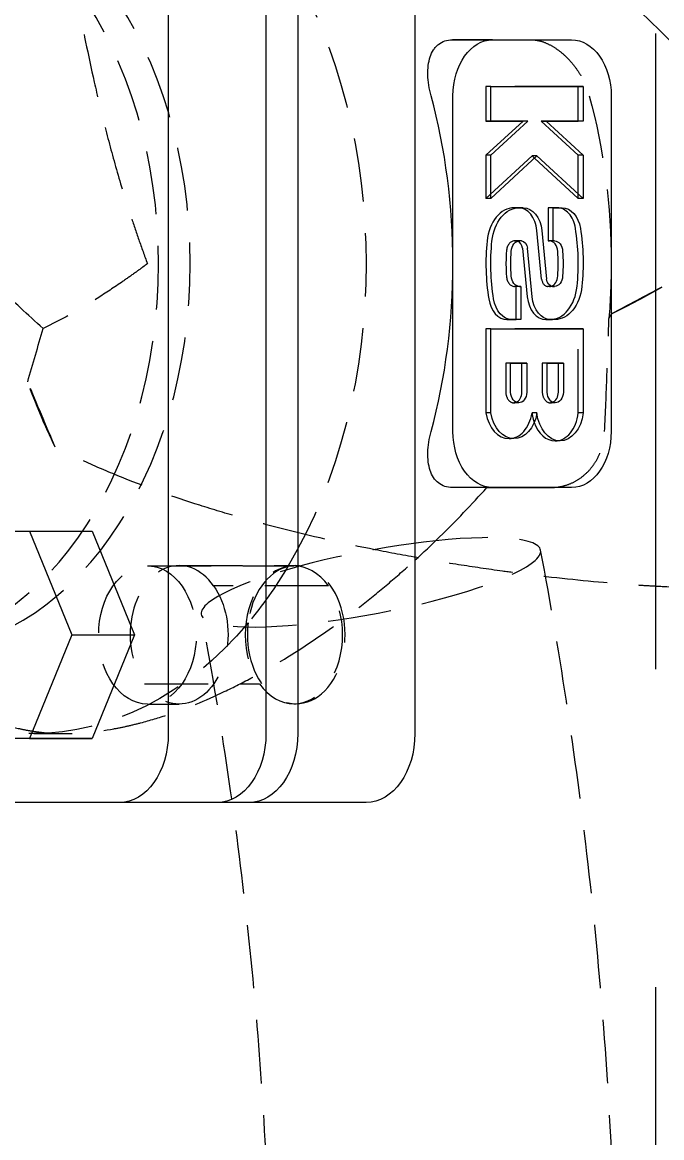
# Model space of a CAD drawing. Header units: millimetres. Extents: x -46397 to 283259, y -8690 to 23983.
# Drawn here: x 3963.3 to 4013.6, y 7699.3 to 7787.1 of the extents above; entities that cross this region are included whole.
import ezdxf

# ---------------------------------------------------------------- set-up
doc = ezdxf.new("R2010")
doc.units = ezdxf.units.MM
doc.linetypes.add('HIDDENX2', pattern=[0.75, 0.5, -0.25])
doc.layers.get('Defpoints').update_dxf_attribs({"lineweight": 0})
doc.layers.add('PHANTOM 2', color=8, linetype='Continuous', lineweight=0)
doc.styles.add('GHI CHÚ 1', font='isocp_IV25.ttf', dxfattribs={"width": 0.8})
doc.dimstyles.new('1-30SCALE', dxfattribs={"dimtxt": 75, "dimasz": 75, "dimexe": 37.5, "dimexo": 30, "dimgap": 30, "dimtad": 1, "dimtoh": 1, "dimdec": 0, "dimdsep": 46, "dimtxsty": 'GHI CHÚ 1', "dimcen": 0.09, "dimclrd": 256, "dimclre": 256, "dimclrt": 2, "dimadec": 0, "dimazin": 0, "dimtfac": 1, "dimtdec": 0, "dimtofl": 0, "dimtmove": 0, "dimatfit": 3, "dimfxl": 1, "dimlwd": 0, "dimlwe": 0, "dimarcsym": 0})

# ---------------------------------------------------------------- blocks, each defined once
blk = doc.blocks.new('*D145')
at = {"layer": 'Defpoints', "color": 0, "transparency": 16777216}
for p in [(3969.690436254738, 8236.170741270435, -1.499105149169903), (4424.18381024574, 8236.170741270436), (4195.150121953466, 7486.170741271561, -1.499105149169903)]:
    blk.add_point(p, dxfattribs=at)
at = {"layer": 'PHANTOM 2', "linetype": 'Continuous', "lineweight": 0, "transparency": 16777216}
for p, q in [((3999.690436254738, 8236.170741270435), (4454.18381024574, 8236.170741270436)), ((4424.18381024574, 7576.170741271561), (4424.18381024574, 8146.170741270435)), ((4225.150121953466, 7486.170741271561), (4454.18381024574, 7486.170741271561))]:
    blk.add_line(p, q, dxfattribs=at)
at = {"layer": 'PHANTOM 2', "transparency": 16777216}
for points in [[(4409.18381024574, 8146.170741270435), (4439.18381024574, 8146.170741270435), (4424.18381024574, 8236.170741270436)], [(4409.18381024574, 7576.170741271561), (4439.18381024574, 7576.170741271561), (4424.18381024574, 7486.170741271561)]]:
    blk.add_solid(points, dxfattribs=at)
at = {"layer": 'PHANTOM 2', "color": 2, "transparency": 16777216, "insert": (4346.683810245742, 7861.170741270996), "char_height": 95, "attachment_point": 5, "rotation": 90, "style": 'GHI CHÚ 1'}
blk.add_mtext('750', dxfattribs=at)
blk = doc.blocks.new('A$C84ccd93c')
at = {"color": 3, "linetype": 'HIDDENX2', "lineweight": 0, "ltscale": 100, "extrusion": (6.890185696795332e-16, 1, 0)}
blk.add_line((602.3334846117214, 1954.614315794977), (602.3334846117214, 454.6143157949773), dxfattribs=at)
blk = doc.blocks.new('A$Cbc6c2a49')
at = {"color": 2, "linetype": 'Continuous', "lineweight": 0, "ltscale": 10, "extrusion": (6.890185696795331e-16, 1, 0)}
for p, q in [((563.984357749403, 1523.470866038791), (563.9840157829167, 1449.557822560062)), ((571.6703010232304, 1523.470794919143), (571.6699590567441, 1449.557751440414)), ((574.1682325872243, 1523.470771805252), (574.167890620738, 1449.55772832653)), ((583.3913645157882, 1523.470686461675), (583.3910225493019, 1449.557642982945)), ((589.5015795365325, 1504.122768274734), (586.3445583296707, 1504.122768274734)), ((589.5015999036259, 1504.122768274639), (595.7272139554261, 1504.122710667718)), ((588.9827817600453, 1500.454294814321), (588.9827691324463, 1497.724946988215)), ((589.3670789237367, 1500.454294814321), (588.9827817600453, 1500.454294814321)), ((589.3670662961376, 1497.724946988223), (589.3670789237658, 1500.454294814328)), ((589.3670789237367, 1500.454294814321), (596.6302953175036, 1500.454227606249)), ((596.6302953175036, 1500.454227606257), (596.6302826898755, 1497.724879780151)), ((586.3887114092649, 1486.514101425812), (586.3887725106324, 1499.720623165027)), ((598.8400006142037, 1499.720507951191), (598.8399395128363, 1486.513986211976)), ((591.9015950933099, 1497.724919979708), (588.9827567301109, 1495.044294231615)), ((588.9827691324463, 1497.724946988215), (591.9015950933099, 1497.724919979708)), ((589.3670662961376, 1497.724946988223), (588.9827691324463, 1497.724946988223)), ((589.3670538938022, 1495.044294231615), (592.2858922570013, 1497.724919979708)), ((592.2858922570013, 1497.724919979708), (589.3670662961376, 1497.724946988223)), ((592.2858922570013, 1497.724919979708), (591.9015950933099, 1497.724919979708)), ((596.6302826899046, 1497.724879780151), (593.711456729041, 1497.724906788659)), ((593.711456729041, 1497.724906788666), (596.6302702875691, 1495.044227023543)), ((593.7114606009563, 1497.724903232636), (596.2459855261841, 1497.724879780144)), ((596.6302826899046, 1497.724879780151), (596.2459855261841, 1497.724879780151)), ((588.9827567301109, 1495.044294231608), (588.9827410258004, 1491.649946988175)), ((589.3670538938022, 1495.044294231615), (588.9827567301109, 1495.044294231615)), ((589.3670381894917, 1491.649946988182), (589.3670538938022, 1495.044294231615)), ((592.9986618173716, 1494.985186077487), (589.3670381894917, 1491.649946988182)), ((596.6302545832586, 1491.64987978011), (592.9986618173716, 1494.985186077487)), ((596.6302702875691, 1495.044227023543), (596.6302545832586, 1491.64987978011)), ((592.8065104831185, 1494.808716622843), (596.2459574195673, 1491.64987978011)), ((589.3670381894917, 1491.649946988182), (588.9827410258004, 1491.649946988182)), ((596.6302545832586, 1491.64987978011), (596.2459574195673, 1491.64987978011)), ((591.5928858904226, 1490.916230739669), (591.2085887267313, 1490.916230739669)), ((591.5929000116303, 1490.916230739604), (591.921421620209, 1490.916227699723)), ((593.8802206853579, 1490.916206018563), (593.8802086008654, 1488.30424949681)), ((594.2645178490493, 1490.916206018563), (593.8802206853579, 1490.916206018563)), ((594.2645057645859, 1488.304249496803), (594.2645178490784, 1490.916206018563)), ((594.2645178490493, 1490.916206018563), (594.9743235358328, 1490.916199450578)), ((593.3810865312116, 1489.116236081332), (593.7512789486791, 1485.30691096402)), ((591.7731171042833, 1488.304272550151), (591.6165361875901, 1488.304272550151)), ((591.7731171042833, 1488.304272550151), (591.6176842990099, 1488.304273988404)), ((593.8802086008654, 1488.304249496803), (593.9952803520428, 1488.304248432025)), ((594.2645057645859, 1488.304249496803), (593.8802086008654, 1488.304249496803)), ((594.3795775157341, 1488.304248432025), (593.9952803520428, 1488.304248432025)), ((594.3795775157341, 1488.304248432025), (594.2645057645859, 1488.304249496803)), ((591.8616691371135, 1487.721176673775), (592.231861554581, 1483.911851556462)), ((592.6161587182723, 1483.911851556455), (592.2459663008049, 1487.721176673767)), ((586.3886503078975, 1473.307579686603), (586.3887114092649, 1486.514101425812)), ((598.8399395128363, 1486.513986211976), (598.8398784114688, 1473.307464472768)), ((591.6176677337498, 1484.72383920577), (591.7327394849272, 1484.723838140984)), ((591.7327394849272, 1484.723838140984), (591.7327274004347, 1482.111881619232)), ((594.2241281452007, 1484.723815087644), (594.3795609504741, 1484.723813649391)), ((590.6386245499598, 1482.11188818721), (591.3484302367142, 1482.111881619232)), ((591.7327274004347, 1482.111881619239), (591.0229217136803, 1482.111888187217)), ((591.7327274004347, 1482.111881619239), (591.3484302367433, 1482.111881619239)), ((593.6915264655836, 1482.111859938064), (594.0200480420026, 1482.111856898191)), ((594.0758236293041, 1482.111859938072), (593.6915264655836, 1482.111859938072)), ((594.404345205694, 1482.111856898191), (594.0200480420026, 1482.111856898191)), ((594.4043593590613, 1482.111856898118), (594.02006219537, 1482.111856898118)), ((594.404345205694, 1482.111856898191), (594.0758236293041, 1482.111859938072)), ((588.982693502534, 1481.378207857677), (588.9826629518357, 1474.774946988073)), ((589.3669906662253, 1481.378207857684), (588.982693502534, 1481.378207857684)), ((589.3669601155561, 1474.774946988073), (589.3669906662253, 1481.378207857684)), ((589.3669906662253, 1481.378207857684), (596.6302070599922, 1481.378140649613)), ((596.6302070599922, 1481.378140649613), (596.630176509294, 1474.774879780001)), ((590.9233711643319, 1476.403736934182), (590.9233816873457, 1478.678193455933)), ((590.9233816873457, 1478.678193455933), (592.1996325679647, 1478.678181646515)), ((591.8153354042734, 1478.678181646515), (590.9233816873166, 1478.678189899954)), ((591.8153248812305, 1476.403725124765), (591.8153354042443, 1478.678181646515)), ((592.1996325679647, 1478.678181646515), (591.8153354042734, 1478.678181646515)), ((592.1996325679647, 1478.678181646515), (592.199622044951, 1476.403725124765)), ((593.7975296515797, 1476.403710338993), (593.7975401745643, 1478.678166860744)), ((593.7975401745935, 1478.678166860744), (595.0737910552125, 1478.678155051326)), ((594.689493891492, 1478.678155051319), (593.7975401745643, 1478.678163304758)), ((594.6894833684782, 1476.403698529568), (594.689493891492, 1478.678155051319)), ((595.0737910552125, 1478.678155051326), (594.689493891492, 1478.678155051326)), ((595.0737910552125, 1478.678155051326), (595.0737805321987, 1476.403698529568)), ((589.3669601155561, 1474.774946988073), (588.9826629518648, 1474.774946988073)), ((591.1827670626808, 1472.749930185986), (590.7984698989894, 1472.749930185986)), ((594.814374249574, 1472.573809625428), (594.4300770858536, 1472.573809625428)), ((589.053874581412, 1468.90535189888), (586.3444157597551, 1468.905376970069)), ((595.7270510184462, 1468.905319363155), (589.5014369666751, 1468.905376970069)), ((595.7270713855978, 1468.905319363053), (594.0880163728143, 1468.905319363053)), ((546.4139254057663, 1465.460041989783), (553.0701475330861, 1465.460041989783)), ((553.0701475330861, 1465.460041989783), (557.9891512283357, 1465.459996473212)), ((553.0701475330861, 1465.460041989783), (556.3982208798407, 1457.307868076692)), ((557.9891512283357, 1465.459996473204), (561.3172245750902, 1457.307822560113)), ((556.3982208798407, 1457.307868076692), (553.0700720993045, 1449.155694163594)), ((556.3982208798407, 1457.307868076692), (561.3172245750902, 1457.307822560113)), ((561.3172245750902, 1457.307822560113), (557.989075794525, 1449.155648647014)), ((553.0700720993045, 1449.155694163601), (546.4138499719847, 1449.155694163601)), ((557.9890757945541, 1449.155648647014), (551.3328536672343, 1449.155648647014)), ((553.0700720993045, 1449.155694163601), (557.9890757945541, 1449.155648647022)), ((560.1410190013412, 1444.123039951337), (511.0190870528168, 1444.123039951337)), ((567.8269622751395, 1444.122968831682), (515.5625480120943, 1444.122968831682)), ((570.3248938391334, 1444.122945717791), (518.0604795760883, 1444.122945717791)), ((579.5480257677264, 1444.122860374213), (527.2836115046521, 1444.122860374213))]:
    blk.add_line(p, q, dxfattribs=at)
at = {"color": 1, "linetype": 'HIDDENX2', "lineweight": 0, "ltscale": 10, "extrusion": (6.890185696795331e-16, 1, 0)}
for p, q in [((586.344578696735, 1504.122768274639), (592.5701927485352, 1504.122710667725)), ((596.2459981538123, 1500.454227606257), (588.9827817600453, 1500.454294814328)), ((596.2459855261841, 1497.724879780151), (596.2459981538123, 1500.454227606257)), ((596.6302953175036, 1500.454227606257), (596.2459981538123, 1500.454227606257)), ((593.3271595653496, 1497.724906788659), (593.7114606009563, 1497.724903232636)), ((596.2459731238778, 1495.044227023543), (593.3271595653496, 1497.724906788659)), ((593.711456729041, 1497.724906788666), (593.3271595653496, 1497.724906788666)), ((588.9827410258004, 1491.649946988182), (592.6143646536802, 1494.985186077494)), ((592.6143646536802, 1494.985186077494), (592.8065104831185, 1494.808716622843)), ((592.9986618173716, 1494.985186077487), (592.6143646536802, 1494.985186077487)), ((596.2459574195673, 1491.64987978011), (596.2459731238778, 1495.044227023543)), ((596.6302702875691, 1495.044227023543), (596.2459731238778, 1495.044227023543)), ((591.5371244564885, 1490.916227699723), (591.2086028479389, 1490.916230739604)), ((591.5929000116303, 1490.916230739604), (591.2086028479389, 1490.916230739604)), ((591.921421620209, 1490.916227699723), (591.5371244564885, 1490.916227699723)), ((594.5900263721414, 1490.916199450578), (593.8802206853579, 1490.916206018563)), ((593.3669817849877, 1485.306910964027), (592.9967893675203, 1489.11623608134)), ((591.6176800898102, 1488.304273988411), (591.2333829261188, 1488.304273988411)), ((591.2333871353185, 1488.304273988404), (591.3888199405628, 1488.304272550151)), ((591.6176842990099, 1488.304273988404), (591.2333871353185, 1488.304273988404)), ((591.6165361875901, 1488.304272550151), (591.3888199405919, 1488.304272550151)), ((591.3484423212067, 1484.723838140984), (591.2333705700585, 1484.72383920577)), ((591.6176677337498, 1484.72383920577), (591.2333705700585, 1484.72383920577)), ((591.3484302367433, 1482.111881619232), (591.3484423212358, 1484.723838140984)), ((591.7327394849272, 1484.723838140984), (591.3484423212067, 1484.723838140984)), ((593.9952637867827, 1484.723813649391), (593.8398309815093, 1484.723815087636)), ((594.2241281452007, 1484.723815087644), (593.8398309815093, 1484.723815087644)), ((594.3795609504741, 1484.723813649391), (593.9952637867827, 1484.723813649391)), ((594.3795651596738, 1484.723813649369), (593.9952679959824, 1484.723813649369)), ((596.2459098962718, 1481.378140649613), (588.982693502534, 1481.378207857684)), ((596.2458793456026, 1474.774879780001), (596.2459098962718, 1481.378140649613)), ((596.6302070599922, 1481.378140649613), (596.2459098962718, 1481.378140649613)), ((590.5390845236252, 1478.678193455933), (590.5390740006114, 1476.403736934182)), ((590.9233816873166, 1478.678189899954), (590.5390845236543, 1478.678193455933)), ((590.9233816873457, 1478.678193455933), (590.5390845236252, 1478.678193455933)), ((593.413243010873, 1478.678166860744), (593.4132324878592, 1476.403710338993)), ((593.7975401745643, 1478.678163304758), (593.413243010873, 1478.678166860744)), ((593.7975401745935, 1478.678166860744), (593.413243010873, 1478.678166860744)), ((591.5614969221933, 1475.567317985966), (591.177199758502, 1475.567317985966)), ((594.4356554094411, 1475.567291390769), (594.0513582457497, 1475.567291390769)), ((592.9985683124105, 1474.774913384041), (592.6142711487191, 1474.774913384041)), ((596.630176509294, 1474.774879780009), (596.2458793456026, 1474.774879780009)), ((551.3329291010159, 1465.459996473204), (557.9891512283357, 1465.459996473204)), ((562.3469960107759, 1462.742534049074), (573.8759109215171, 1462.742427369594)), ((564.829555788805, 1462.764250065622), (574.0526877173979, 1462.764164722037)), ((576.5855729540344, 1461.161470591149), (567.5545896073163, 1461.161554156744)), ((562.1197931779025, 1453.475641626843), (571.1507765246206, 1453.475558061255)), ((562.3468954324198, 1451.872968831842), (564.8448269963847, 1451.872945717958)), ((573.8604385571671, 1451.894601282802), (574.0525871390128, 1451.894599504805)), ((553.4156727975642, 1449.557642983731), (555.8045651696157, 1449.557620878804))]:
    blk.add_line(p, q, dxfattribs=at)
at = {"color": 1, "linetype": 'HIDDENX2', "lineweight": 0, "ltscale": 10, "extrusion": (0, 0, -1)}
for centre, major_axis, ratio, start_param, end_param in [((541.6949512714637, 1486.514273179775), (-0.000281619455193488, -30.43478260823654), 0.7071067811713732, -1.570802869802909, 4.712382437376677), ((544.1928828354576, 1486.514250065891), (0.000281619455193488, 30.43478260823654), 0.7071067811713732, -1.570802869802908, 4.712382437376678), ((553.4160147640214, 1486.514164722306), (-0.0003419664860799094, -36.95652173856841), 0.707106781171411, -2.271640074187848, -0.8699656654182806), ((572.7077323814447, 1486.513986211961), (-0.0003419664152920895, -36.9565217386501), 0.7071067811662585, -1.936235018151929, -1.570802869802089), ((572.7077323825506, 1486.51398621199), (-0.0003419666430351091, -36.95652173860474), 0.7071067811374427, -1.570802869805708, -1.454012101338221), ((579.831801489694, 1475.176866713467), (-23.37314470910286, 28.6265716693473), 0.6123747489752346, -1.204220308471605, -1.043257833262419), ((553.4160147645453, 1486.514164722365), (-0.0003419672551251815, -36.95652173865835), 0.7071067811605489, -0.8699656654327956, -0.7008437474076411), ((564.8448772855918, 1457.307728326574), (-5.028919374391638e-05, -5.434782608613876), 0.7071067811716251, -2.359029464250632, 0.7882200511308715), ((553.4160147640214, 1486.514164722299), (-0.0003419664916292483, -36.95652173856843), 0.7071067811714067, -0.7008437473929643, 0.7008306613765451)]:
    blk.add_ellipse(centre, major_axis=major_axis, ratio=ratio, start_param=start_param, end_param=end_param, dxfattribs=at)
at = {"color": 2, "linetype": 'Continuous', "lineweight": 0, "ltscale": 10, "extrusion": (0, 0, -1)}
for centre, major_axis, ratio, start_param, end_param in [((589.5015795365325, 1499.72059436157), (3.253181134584827e-15, 4.402173913163653), 0.7071067811865471, -1.570789783786945, 6.543007538217793e-06), ((595.7271935883036, 1499.720536754648), (2.822569912991474e-15, 4.402173913163652), 0.7071067811865474, 6.543007550421741e-06, 1.570802869803273), ((591.5928858904226, 1487.86405682654), (1.936471050344086e-15, 3.052173913129772), 0.7071067811865472, -1.429285833267236, 6.543008843395981e-06), ((591.9214119797689, 1488.832532047527), (1.461075328789317e-15, 2.083695652238969), 0.7071067811865474, 6.543011999258394e-06, 1.434217850224491), ((594.9743138953927, 1488.832503798403), (1.41852886383996e-15, 2.083695652226236), 0.7071067811865472, 6.54300505497724e-06, 1.349035968215582), ((587.7033920063113, 1486.514092816782), (-8.920529580707409e-15, -12.62445652201812), 0.7071067811865474, -1.792556685377416, -1.429285833266768), ((598.2938532432017, 1486.51399482102), (8.920529580707409e-15, 12.62445652201812), 0.7071067811865474, -1.792556685377416, -1.429285833266768), ((591.6176800898102, 1487.39449137971), (6.407348995805288e-16, 0.9097826087100519), 0.7071067811865472, -1.473870951094631, 6.543016763949083e-06), ((591.7731139813259, 1487.629272550141), (4.38694411428182e-16, 0.6750000000209974), 0.7071067811865474, 6.543015310564539e-06, 1.434217850225566), ((594.3795733065344, 1487.394465823309), (5.778689612860138e-16, 0.9097826087358163), 0.7071067811865474, 6.54302473818893e-06, 1.473884111564666), ((598.0210895973141, 1486.513997344926), (5.674642475181375e-15, 10.00827569201273), 0.7071067811865474, -1.667708542008556, -1.473871018789227), ((587.9761556519079, 1486.514090292862), (-6.451798592684169e-15, -10.0082756923976), 0.7071067811865474, -1.667708542005912, -1.473871037234309), ((591.6176719429786, 1485.633621814486), (-5.778689612860138e-16, -0.9097826087358163), 0.7071067811865474, 6.54302473818893e-06, 1.473884111564666), ((594.3795651596738, 1485.6335962581), (-5.227737032217269e-16, -0.9097826087211126), 0.7071067811865472, -1.473871153935953, 6.543008763904012e-06), ((594.2241312681872, 1485.398815087654), (-4.748542479489748e-16, -0.6750000000246354), 0.7071067811865472, 6.543015310377761e-06, 1.434217850220227), ((594.4043593590613, 1485.164030811262), (-1.658915294188327e-15, -3.052173913130541), 0.7071067811865474, -1.429285833265466, 6.557910356974617e-06), ((580.1451051688637, 1486.513917392396), (-72.7330386298257, -35.36103590746828), 0.1476552784938587, 4.467927565427983, 4.52437760415695), ((591.0229313540913, 1484.195583839391), (-1.41852886383996e-15, -2.083695652226236), 0.7071067811865472, 6.54300505497724e-06, 1.349035968215582), ((594.0758332697442, 1484.19555559026), (-1.328558718257276e-15, -2.083695652238969), 0.7071067811865474, 6.543008527248829e-06, 1.434217850224035), ((591.5614969221933, 1476.472370188509), (-5.889033045602773e-16, -0.9050522025405682), 0.7071067811865471, -1.494876893415016, 1.494889979430662), ((594.4356554094411, 1476.472343593319), (-5.333921533294947e-16, -0.9050522025412582), 0.7071067811865474, -1.494876893404997, 1.494889979420642), ((591.1827670626808, 1475.390649704023), (-1.986038238933632e-15, -2.640719518032906), 0.7071067811865471, -1.335460153896799, 1.335473239912802), ((594.814374249574, 1475.172315060292), (-1.623885044334108e-15, -2.598505434854414), 0.7071067811865474, -1.417246001245768, 1.417259087262047), ((589.5014573337976, 1473.307550883139), (-2.814157181760598e-15, -4.402173913165471), 0.7071067811865472, 6.543007550424445e-06, 1.57080286980286), ((595.7270713855687, 1473.307493276225), (-3.253181134584827e-15, -4.402173913163653), 0.7071067811865471, -1.570789783786945, 6.543007538217793e-06), ((560.1410441459448, 1449.557822560062), (-5.028919766304557e-05, -5.434782608614279), 0.7071067811704644, -1.57080286980411, -6.543009213544337e-06), ((567.8269874197431, 1449.557751440407), (-5.028919766304557e-05, -5.434782608614279), 0.7071067811704644, -1.57080286980411, -6.543009213544337e-06), ((570.324918983737, 1449.557728326523), (-5.028919766304557e-05, -5.434782608614279), 0.7071067811704644, -1.57080286980411, -6.543009213544337e-06), ((579.5480509123299, 1449.557642982945), (-5.028919766304557e-05, -5.434782608614279), 0.7071067811704644, -1.57080286980411, -6.543009213544337e-06)]:
    blk.add_ellipse(centre, major_axis=major_axis, ratio=ratio, start_param=start_param, end_param=end_param, dxfattribs=at)
at = {"color": 2, "linetype": 'Continuous', "lineweight": 0, "ltscale": 10}
for centre, major_axis, ratio, start_param, end_param in [((560.2565042778733, 1486.514101425797), (0.0003419664146775543, 36.95652173863928), 0.70710678116626, -1.570789783787765, -1.205357635437816), ((591.2085887267313, 1487.86405682654), (2.436071411420619e-15, 3.052173913122825), 0.7071067811865471, -2.220446049250313e-16, 1.429285833266311), ((597.9095560794813, 1486.51399482102), (1.003075260533256e-14, 12.62445652201812), 0.7071067811865474, 1.429285833266769, 1.792556685377416), ((591.3888168176345, 1487.629272550155), (-5.067208979624431e-16, -0.6750000000077137), 0.7071067811865471, 1.707374803351007, 2.918042282780436), ((593.995276142814, 1487.394465823309), (-6.492907793984966e-16, -0.9097826087358163), 0.7071067811865474, 1.667708542025128, 3.141586110565055), ((587.5918584882165, 1486.514090292862), (-7.339977012384295e-15, -10.0082756923976), 0.7071067811865474, 1.473871037234309, 1.667708542005912), ((560.256504277786, 1486.514101425826), (0.0003419665273411262, 36.95652173863926), 0.7071067811683491, -1.936221932136347, -1.570789783786398), ((593.9952679959824, 1485.633596258092), (-5.574681727408993e-16, -0.9097826087205846), 0.7071067811865475, 0.1924610493685852, 1.473871153941922), ((575.4870233303518, 1483.985253874045), (35.66605628008173, 9.680750413168202), 0.2534000879728167, -0.926577421198175, -0.7693405593594341), ((590.6386341903999, 1484.195583839391), (1.41852886383996e-15, 2.083695652226236), 0.7071067811865472, 1.792556685374211, 3.141586110584738), ((593.6915361060237, 1484.19555559026), (1.492137721031026e-15, 2.083695652238969), 0.7071067811865474, 1.707374803365758, 3.141586110581266), ((591.177199758502, 1476.472370188501), (-5.264532594148295e-16, -0.9050522025256444), 0.7071067811865472, 0.3049515002922527, 1.494876893419816), ((594.0513582457497, 1476.472343593305), (-6.652311374979729e-16, -0.9050522025328995), 0.7071067811865472, 0.3049515002999179, 1.494876893420423), ((590.7984698989894, 1475.390649704023), (1.839600126310454e-15, 2.640719518034531), 0.7071067811865472, 1.806119413678339, 3.141592653587053), ((594.4300770858536, 1475.172315060292), (1.845473640223452e-15, 2.598505434858454), 0.7071067811865472, 2.027819796736904, 3.141592653587009), ((579.935378348222, 1461.449551302496), (-13.34888426083572, -2.528912570147624), 0.1829748082350387, -1.996627516138338, -1.996500143777306)]:
    blk.add_ellipse(centre, major_axis=major_axis, ratio=ratio, start_param=start_param, end_param=end_param, dxfattribs=at)
at = {"color": 1, "linetype": 'HIDDENX2', "lineweight": 0, "ltscale": 10}
for centre, major_axis, ratio, start_param, end_param in [((591.5371148160484, 1488.832532047527), (-1.461075328789317e-15, -2.083695652238969), 0.7071067811865474, 1.707374803365302, 3.141586110577794), ((594.5900167317013, 1488.832503798403), (-1.41852886383996e-15, -2.083695652226236), 0.7071067811865472, 1.792556685374211, 3.141586110584738), ((587.3190948425909, 1486.514092816782), (-1.003075260533256e-14, -12.62445652201812), 0.7071067811865474, 1.429285833266769, 1.792556685377416), ((591.2333829261188, 1487.39449137971), (7.240016264274155e-16, 0.9097826087100519), 0.7071067811865472, -6.543016763949083e-06, 1.473870951094631), ((591.3888168176345, 1487.629272550148), (-4.723576183294228e-16, -0.6750000000137215), 0.7071067811865472, 2.918042282760746, 3.141586110574482), ((597.6367924336228, 1486.513997344926), (6.562820894881502e-15, 10.00827569201273), 0.7071067811865474, 1.473871018789227, 1.667708542008556), ((591.2333747792873, 1485.633621814486), (6.492907793984966e-16, 0.9097826087358163), 0.7071067811865474, 1.667708542025128, 3.141586110565055), ((593.8398341044667, 1485.398815087654), (4.748542479489748e-16, 0.6750000000246354), 0.7071067811865472, 1.707374803369567, 3.141586110574483), ((593.9952679959824, 1485.6335962581), (6.684904752056815e-16, 0.9097826087238742), 0.7071067811865472, 3.141586110581048, 3.334053702957632), ((594.02006219537, 1485.164030811262), (-1.880959899113358e-15, -3.052173913130541), 0.7071067811865474, -6.557910356974617e-06, 1.429285833265466), ((591.177199758502, 1476.472370188516), (7.346200765440942e-16, 0.9050522025431301), 0.7071067811865471, 1.646702674165156, 3.446544153893768), ((594.0513582457497, 1476.472343593319), (7.068645009296613e-16, 0.9050522025448652), 0.7071067811865474, 1.64670267416716, 3.446544153893164), ((590.7984698989894, 1475.390649704023), (-2.208082843858663e-15, -2.640719518032906), 0.7071067811865471, -2.748912208971888e-12, 1.335460153896799), ((594.43007708597, 1475.172315060336), (2.012463103064176e-15, 2.598505435015895), 0.7071067811865471, 1.724333566336035, 2.027819796726632), ((594.4300770858536, 1475.172315060285), (-2.067974254183596e-15, -2.598505434853579), 0.7071067811865472, -2.800426557314495e-12, 1.417246001247843), ((579.9352328907698, 1461.448908379418), (-13.34946932044415, -2.529240280470366), 0.1830082329306786, -0.802727932158005, 4.286554925960052), ((579.9352328907698, 1461.448908379418), (-13.34946932044625, -2.529240280469313), 0.1830082329307275, -1.996503014819274, -0.8027279321579908), ((562.3469457215979, 1457.307751440458), (-5.028918842787923e-05, -5.434782608613668), 0.7071067811713732, 1.570802869802909, 7.853988176982496), ((564.829505499627, 1457.329467457006), (5.028918766588941e-05, 5.434782608612679), 0.7071067811711063, -0.7882200511315087, 2.359029464249758), ((573.8758606323099, 1457.307644760986), (5.028918766722167e-05, 5.434782608613924), 0.7071067811708088, -0.7825631895042777, 2.353372602293805), ((574.0526374281908, 1457.329382113428), (-5.028919412150323e-05, -5.434782608613152), 0.7071067811716998, -1.744403107262472, 3.315212520074476), ((574.0526374281908, 1457.329382113428), (5.028920306579298e-05, 5.434782608608599), 0.7071067811711308, 0.1736198664853528, 1.39718954632935), ((573.8604888463451, 1457.329383891418), (-5.028919496382944e-05, -5.434782608613924), 0.7071067811714762, -0.7825631895033229, 2.35337260229476)]:
    blk.add_ellipse(centre, major_axis=major_axis, ratio=ratio, start_param=start_param, end_param=end_param, dxfattribs=at)
for points, knots in [([(555.6316166250035, 1511.822570578108), (555.8788362557825, 1511.106671668553), (556.0898377844424, 1510.330096557096), (556.3911442326207, 1509.084829949432), (556.4887948921823, 1508.656249043815), (556.6828787467093, 1507.773053306933), (556.7794657881313, 1507.31763442872), (557.2655129285413, 1504.989592923623), (557.6684787662234, 1502.964811547587), (558.4011464772047, 1499.712124488513), (558.6669739293284, 1498.588051384264), (559.2472211840213, 1496.292098856487), (559.5616738056124, 1495.119409232386), (560.2489754405688, 1492.72760091925), (560.6226000526221, 1491.506026417919), (561.2312249505776, 1489.649220149236), (561.4419341559405, 1489.026733517167), (561.8800203913415, 1487.774991237166), (562.1079524597444, 1487.144049814786), (562.343414505478, 1486.513840308377)], [0.01191688118130392, 0.01191688118130392, 0.01191688118130392, 0.01191688118130392, 0.01585140096528298, 0.01585140096528298, 0.01781866085727252, 0.01781866085727252, 0.01978592074926205, 0.01978592074926205, 0.02765496031722016, 0.02765496031722016, 0.0315894801011992, 0.0315894801011992, 0.03552399988517826, 0.03552399988517826, 0.03945851966915732, 0.03945851966915732, 0.04142577956114685, 0.04142577956114685, 0.04339303945313637, 0.04339303945313637, 0.04339303945313637, 0.04339303945313637]), ([(592.5701927485352, 1504.122710667725), (592.786018425104, 1504.122708670642), (593.0094534620875, 1504.091312770492), (593.4702449949982, 1503.969325609876), (593.7099276689114, 1503.877072639712), (594.18037096638, 1503.642411290355), (594.4133591941209, 1503.499882478762), (594.8736748941592, 1503.165459733325), (595.093889902404, 1502.978731396404), (595.5146045420552, 1502.569203395353), (595.7166949281236, 1502.344073456094), (596.0877132488822, 1501.871752587198), (596.2577966816607, 1501.623937569311), (596.5666573187045, 1501.104775956861), (596.7051477581845, 1500.832958072497), (596.9398173267546, 1500.284199890826), (597.0375228211051, 1500.004942999803), (597.1144757917791, 1499.720507951191)], [0, 0, 0, 0, 0.0008295963378120488, 0.0008295963378120488, 0.001659192675624098, 0.001659192675624098, 0.002488789013436146, 0.002488789013436146, 0.003318385351248193, 0.003318385351248193, 0.004147981689060239, 0.004147981689060239, 0.004977578026872284, 0.004977578026872284, 0.005807174364684326, 0.005807174364684326, 0.006636770702496369, 0.006636770702496369, 0.006636770702496369, 0.006636770702496369]), ([(562.343414505478, 1486.513840308377), (562.2588915478555, 1486.450741286943), (562.1724658545572, 1486.386427489721), (562.0012627811811, 1486.259697089947), (561.7445824884926, 1486.070571381468), (561.1464478914859, 1485.636100071519), (560.6348214720783, 1485.275504415273), (559.6122276452661, 1484.570372934075), (558.9313738644996, 1484.12169318572), (556.8855303318996, 1482.842581922981), (555.5172070463013, 1482.078981249819), (554.1293163070804, 1481.412803434592)], [-4.057752214671888e-05, -4.057752214671888e-05, -4.057752214671888e-05, -4.057752214671888e-05, 0.0003324796104192702, 0.0003324796104192702, 0.0007055367429852594, 0.001451651008117238, 0.002943879538381195, 0.002943879538381195, 0.00592833659890911, 0.00592833659890911, 0.01189725071996494, 0.01189725071996494, 0.01189725071996494, 0.01189725071996494]), ([(594.0879887972551, 1468.905319363155), (594.3580515730137, 1468.905317517449), (594.6238511192787, 1468.932172831155), (595.1468655629433, 1469.037971885962), (595.4060166921699, 1469.117766714102), (595.9061184426246, 1469.329825375062), (596.1436414833588, 1469.46015624456), (596.5940482294827, 1469.769338818922), (596.8091360365506, 1469.950667567668), (597.1999200839782, 1470.35310560956), (597.3757724030584, 1470.573232739058), (597.6889139602426, 1471.051666983767), (597.8267374586721, 1471.312497756218), (598.0510911395831, 1471.850647367093), (598.1395334120607, 1472.130118733607), (598.2686099989805, 1472.710369570123), (598.3082382280554, 1473.008453231894), (598.3219159173896, 1473.30746447276)], [2.092216767550917e-07, 2.092216767550917e-07, 2.092216767550917e-07, 2.092216767550917e-07, 0.0008146742989030923, 0.0008146742989030923, 0.001629139376129429, 0.001629139376129429, 0.002443604453355767, 0.002443604453355767, 0.003258069530582107, 0.003258069530582107, 0.004072534607808447, 0.004072534607808447, 0.004886999685034787, 0.004886999685034787, 0.005701464762261127, 0.005701464762261127, 0.006515929839487468, 0.006515929839487468, 0.006515929839487468, 0.006515929839487468]), ([(606.0043784210575, 1460.989081842083), (605.1171044834773, 1461.006678134952), (604.1876253946102, 1461.038598257815), (602.7284705253842, 1461.10877520885), (602.2304195368197, 1461.135961626125), (601.2243734210497, 1461.197218918656), (600.7150446372107, 1461.231343131229), (598.1376083403884, 1461.419265040982), (595.9779527426872, 1461.624304848629), (593.1592128699704, 1461.952879719895), (592.5879499891307, 1462.022444555587), (591.4411354140611, 1462.168144925912), (590.8664640234201, 1462.244150070037), (589.1388185806572, 1462.481631706381), (587.9822200468334, 1462.65254775904), (585.660017998569, 1463.020244591185), (584.4944123830646, 1463.217024866179), (582.154662503599, 1463.637988568706), (580.9750520359376, 1463.863340538912), (577.4807376390381, 1464.572282915091), (575.2019361261046, 1465.089377279641), (571.8561223655997, 1465.940413354576), (570.7529888683057, 1466.236735824175), (568.5711467918591, 1466.857133456797), (567.5033136808197, 1467.178161921125), (564.3763767249475, 1468.17282610813), (562.3884202244517, 1468.879222944692), (559.5414860717137, 1470.017821307927), (558.613728529017, 1470.41120734749), (556.8086940094654, 1471.224876670676), (555.9351194007613, 1471.64341217839), (555.0888899094134, 1472.075072194399)], [0.06025071039195142, 0.06025071039195142, 0.06025071039195142, 0.06025071039195142, 0.06349086808988956, 0.06349086808988956, 0.06511094693885862, 0.06511094693885862, 0.06673102578782768, 0.06673102578782768, 0.07321134118370393, 0.07321134118370393, 0.07483142003267299, 0.07483142003267299, 0.07645149888164206, 0.07645149888164206, 0.07969165657958019, 0.07969165657958019, 0.08293181427751833, 0.08293181427751833, 0.08617197197545647, 0.08617197197545647, 0.09265228737133274, 0.09265228737133274, 0.09589244506927087, 0.09589244506927087, 0.099132602767209, 0.099132602767209, 0.1056129181630853, 0.1056129181630853, 0.1088530758610234, 0.1088530758610234, 0.1120932335589615, 0.1120932335589615, 0.1120932335589615, 0.1120932335589615]), ([(543.1035027321777, 1468.905351898858), (542.9352558564569, 1467.585170763326), (542.8406292218715, 1466.307381260245), (542.8046101315122, 1463.838077215085), (542.8631336002727, 1462.646525302371), (543.0769485233468, 1460.928264882859), (543.1693013754266, 1460.367059656885), (543.3991810968146, 1459.269030808558), (543.5374000403972, 1458.730233112212), (544.0193063379847, 1457.172512632096), (544.429424137139, 1456.209668314223), (545.4415186386032, 1454.443259327236), (546.0433026519313, 1453.639547001934), (546.9329707646102, 1452.746402020195), (547.1180629449373, 1452.57323209312), (547.4988916643779, 1452.241669592273), (547.6950172403886, 1452.082854302935), (548.3006222547265, 1451.627319638661), (548.7273092295218, 1451.351484303072), (550.0777101025742, 1450.608610923788), (551.0713590794185, 1450.225683066768), (552.4405505993345, 1449.898060982137), (552.7207773248083, 1449.840129643657), (553.2944070709345, 1449.739898406915), (553.5887161771825, 1449.697510818849), (554.4842227922345, 1449.595397526602), (555.0974673425371, 1449.560474234684), (556.9846492609358, 1449.552417012579), (558.3058373569802, 1449.675506727632), (560.0350948997657, 1449.988629497653), (560.3848508374358, 1450.059256173416), (561.0922087532235, 1450.216638579332), (561.4505964953569, 1450.303623079904), (562.5277276771085, 1450.586323068281), (563.2506098334852, 1450.804104255665), (565.432581352361, 1451.540806918209), (566.9049405054539, 1452.14266030032), (569.1370333473897, 1453.202322369441), (569.8865985971061, 1453.582829722312), (571.3712386035186, 1454.383547302132), (572.1089024265239, 1454.804880086398), (574.3083853498101, 1456.128422916219), (575.756757620722, 1457.089889161529), (577.9029067328083, 1458.643533463284), (578.6152083547204, 1459.181226045606), (580.0149203265319, 1460.280579379003), (580.7041969144193, 1460.843507290097), (582.0626122623216, 1461.994763869072), (582.7317791527021, 1462.58305679998), (583.3910855915165, 1463.183658002861)], [0.0201781611519972, 0.0201781611519972, 0.0201781611519972, 0.0201781611519972, 0.02505794482098299, 0.02505794482098299, 0.02993772848996878, 0.02993772848996878, 0.03237762032446167, 0.03237762032446167, 0.03481751215895457, 0.03481751215895457, 0.03969729582794035, 0.03969729582794035, 0.04457707949692613, 0.04457707949692613, 0.04579702541417258, 0.04579702541417258, 0.04701697133141902, 0.04701697133141902, 0.04945686316591191, 0.04945686316591191, 0.05433664683489771, 0.05433664683489771, 0.05555659275214415, 0.05555659275214415, 0.0567765386693906, 0.0567765386693906, 0.05921643050388349, 0.05921643050388349, 0.06409621417286929, 0.06409621417286929, 0.06531616009011573, 0.06531616009011573, 0.06653610600736218, 0.06653610600736218, 0.06897599784185506, 0.06897599784185506, 0.07385578151084081, 0.07385578151084081, 0.0762956733453337, 0.0762956733453337, 0.07873556517982656, 0.07873556517982656, 0.0836153488488123, 0.0836153488488123, 0.08605524068330517, 0.08605524068330517, 0.08849513251779802, 0.08849513251779802, 0.09093540580916586, 0.09093540580916586, 0.09093540580916586, 0.09093540580916586]), ([(599.2835307225178, 1399.557281418594), (599.2835508079734, 1403.898576117623), (599.2031896306435, 1408.23987105253), (598.8818866798829, 1416.911253231803), (598.6409449640196, 1421.24133955151), (597.9990260665072, 1429.879122319158), (597.5980489990907, 1434.186817857488), (596.6369651479763, 1442.768692275575), (596.0768585332262, 1447.042870271143), (594.7987776997616, 1455.546665159593), (594.0808037015377, 1459.776281204577), (593.284702211211, 1463.97814865988)], [1.570789783786881, 1.570789783786881, 1.570789783786881, 1.570789783786881, 1.623149661346711, 1.623149661346711, 1.675509538906541, 1.675509538906541, 1.727869416466371, 1.727869416466371, 1.780229294026201, 1.780229294026201, 1.832589171586031, 1.832589171586031, 1.832589171586031, 1.832589171586031]), ([(572.1096176785941, 1399.557407141569), (572.1096362124663, 1403.563339299959), (572.0354767499957, 1407.569271607128), (571.7390433558903, 1415.569469690832), (571.5167694440461, 1419.563734303883), (570.9248315855803, 1427.528962704695), (570.5551676792384, 1431.499925322503), (569.6696562788566, 1439.406985278802), (569.153808847157, 1443.343081436207), (567.9776173227874, 1451.168949105078), (567.3172733170795, 1455.058719419125), (566.5857635703287, 1458.919668098941)], [1.570789783786881, 1.570789783786881, 1.570789783786881, 1.570789783786881, 1.62314966134671, 1.62314966134671, 1.67550953890654, 1.67550953890654, 1.72786941646637, 1.72786941646637, 1.780229294026199, 1.780229294026199, 1.83258917158603, 1.83258917158603, 1.83258917158603, 1.83258917158603])]:
    blk.add_open_spline(points, degree=3, knots=knots, dxfattribs=at)
at = {"color": 2, "linetype": 'Continuous', "lineweight": 0, "ltscale": 10}
for points, knots in [([(614.6078287685232, 1486.513840308377), (614.5493724611006, 1486.670297458564), (614.4886214119615, 1486.830434405128), (614.3666609589127, 1487.146684627165), (614.1811810259533, 1487.620155942197), (613.9881262052222, 1488.090910206301), (613.5920132035099, 1489.028776212603), (613.3146056853002, 1489.649165801129), (612.4429435374332, 1491.495530448366), (611.809327872179, 1492.706740361842), (610.4380124823074, 1495.087575264646), (609.7003066448378, 1496.257209505355), (608.514530082175, 1497.977823547597), (608.106049694994, 1498.545710611063), (607.2622307079146, 1499.669580635978), (606.826429543813, 1500.22602018858), (604.5996826401679, 1502.952240261533), (602.652282595518, 1504.975920182071), (599.4858041962725, 1507.755319952121), (598.3892003953515, 1508.638800389555), (596.111445412098, 1510.310349037587), (594.9267274346203, 1511.100236396138), (593.7172867749468, 1511.822570578101)], [-4.057752522942348e-05, -4.057752522942348e-05, -4.057752522942348e-05, -4.057752522942348e-05, 0.0004478185926376124, 0.0004478185926376124, 0.0009362147105046483, 0.00191300694623872, 0.00191300694623872, 0.003866591417706861, 0.003866591417706861, 0.007773760360643148, 0.007773760360643148, 0.01168092930357943, 0.01168092930357943, 0.01363451377504758, 0.01363451377504758, 0.01558809824651572, 0.01558809824651572, 0.0234024361323883, 0.0234024361323883, 0.02730960507532458, 0.02730960507532458, 0.03121677401826086, 0.03121677401826086, 0.03121677401826086, 0.03121677401826086]), ([(584.6632476881787, 1499.720623165027), (584.5861785949674, 1500.005487428039), (584.5271753222623, 1500.284581285407), (584.4431729258795, 1500.832017974382), (584.418145980715, 1501.101726695611), (584.4046053604397, 1501.624250195076), (584.4160231431888, 1501.872281580407), (584.475893216586, 1502.342853345363), (584.525015385705, 1502.567352599384), (584.6626682612114, 1502.979303704538), (584.7500834713283, 1503.164967111064), (584.9113721278263, 1503.412561872588), (584.970198560186, 1503.489905691757), (585.0988808637194, 1503.633621652007), (585.1689106611011, 1503.699961438462), (585.390851683449, 1503.876635105808), (585.5561253488995, 1503.966922395426), (585.9242057450174, 1504.090306155485), (586.1282678545977, 1504.122770276212), (586.344578696735, 1504.122768274639)], [0, 0, 0, 0, 0.0008297225916181867, 0.0008297225916181867, 0.001659445183236373, 0.001659445183236373, 0.00248916777485456, 0.00248916777485456, 0.003318890366472747, 0.003318890366472747, 0.004148612958090933, 0.004148612958090933, 0.004563474253900033, 0.004563474253900033, 0.004978335549709134, 0.004978335549709134, 0.005808058141327337, 0.005808058141327337, 0.00663778073294554, 0.00663778073294554, 0.00663778073294554, 0.00663778073294554]), ([(586.3444157597551, 1468.905376970069), (586.1285900831863, 1468.905378967153), (585.9292926904745, 1468.936774867296), (585.5613587934349, 1469.058762027918), (585.391625582386, 1469.151014998082), (585.0962762421404, 1469.38567634744), (584.9685370780353, 1469.528205159033), (584.7499348773272, 1469.862627904469), (584.6624179920764, 1470.04935624139), (584.5254583960632, 1470.458884242442), (584.4759413700667, 1470.684014181694), (584.4158013557899, 1471.156335050604), (584.4045386782964, 1471.404150068483), (584.4178615491837, 1471.923311680934), (584.4428944946267, 1472.195129565298), (584.5270730946213, 1472.743887746969), (584.5861698828521, 1473.023144637991), (584.6631254854728, 1473.307579686603)], [0, 0, 0, 0, 0.0008295963378120461, 0.0008295963378120461, 0.001659192675624092, 0.001659192675624092, 0.002488789013436138, 0.002488789013436138, 0.003318385351248184, 0.003318385351248184, 0.00414798168906023, 0.00414798168906023, 0.004977578026872277, 0.004977578026872277, 0.005807174364684323, 0.005807174364684323, 0.006636770702496369, 0.006636770702496369, 0.006636770702496369, 0.006636770702496369]), ([(583.3910855915165, 1463.183658002861), (584.0501859083306, 1463.784071437061), (584.6994319380028, 1464.396785448458), (585.9787818451296, 1465.646290140823), (586.608849305805, 1466.283126976094), (587.8497701268061, 1467.580712914729), (588.4595664692752, 1468.240479721077), (589.053874581412, 1468.905351898858)], [0.09093540580916586, 0.09093540580916586, 0.09093540580916586, 0.09093540580916586, 0.09337491618678376, 0.09337491618678376, 0.09581480802127662, 0.09581480802127662, 0.09825469985576947, 0.09825469985576947, 0.09825469985576947, 0.09825469985576947])]:
    blk.add_open_spline(points, degree=3, knots=knots, dxfattribs=at)
at = {"color": 1, "linetype": 'HIDDENX2', "lineweight": 0, "ltscale": 10}
for points in [[(554.1293163070804, 1481.412803434592), (552.9312605228042, 1482.497533831694), (551.7610376871016, 1483.577552630508), (550.6168970198487, 1484.652372058277)], [(598.3219159173896, 1473.30746447276), (598.3897753163183, 1474.790955037781), (598.5157850911783, 1477.757821009312), (598.6179311973392, 1480.724403934408), (598.6618993330048, 1482.207611125683)], [(598.6618993330048, 1482.207611125683), (598.7215615493769, 1482.312362029159), (598.7809021041903, 1482.417161164158), (598.8399210435455, 1482.522008517961)], [(552.9186334724945, 1477.220474388538), (553.3294373077806, 1478.608977061296), (553.7351621940034, 1480.00592901076), (554.1293163070804, 1481.412803434592)], [(555.0888899093843, 1472.075072194391), (554.3590335202462, 1473.789894319067), (553.6362088746682, 1475.5050571748), (552.9186334724945, 1477.220474388538)]]:
    blk.add_open_spline(points, degree=3, dxfattribs=at)
at = {"color": 2, "linetype": 'Continuous', "lineweight": 0, "ltscale": 10}
for points in [[(598.8399210435455, 1482.522008517961), (598.8494750471727, 1482.5389812391), (598.8590206227964, 1482.555955223826), (598.8685577706201, 1482.572930472081)], [(589.053874581412, 1468.905351898873), (589.9138092814246, 1468.905346644715), (591.6126925924036, 1468.905335967356), (593.2698944236326, 1468.905324954299), (594.0879887972551, 1468.905319363155)]]:
    blk.add_open_spline(points, degree=3, dxfattribs=at)

msp = doc.modelspace()

# ---------------------------------------------------------------- block references
for name in ['A$Cbc6c2a49', 'A$C84ccd93c']:
    msp.add_blockref(name, (3410.816637341743, 6281.556425475453, -1.499105149169903))

# ---------------------------------------------------------------- dimensions: what is measured, and where the dimension line sits
at = {"layer": 'PHANTOM 2'}
dim = msp.add_linear_dim(base=(4424.18381024574, 8236.170741270436), p1=(4195.150121953464, 7486.170741271558, -1.499105149169903), p2=(3969.690436254736, 8236.17074127043, -1.499105149169903), angle=90, dimstyle='1-30SCALE', override={"dimtxt": 95, "dimasz": 90, "dimexe": 30, "dimtmove": 1}, dxfattribs=at)
dim.commit()
dim.dimension.update_dxf_attribs({"geometry": '*D145', "text_midpoint": (4346.683810245742, 7861.170741270996)})

doc.saveas('drawing.dxf')
